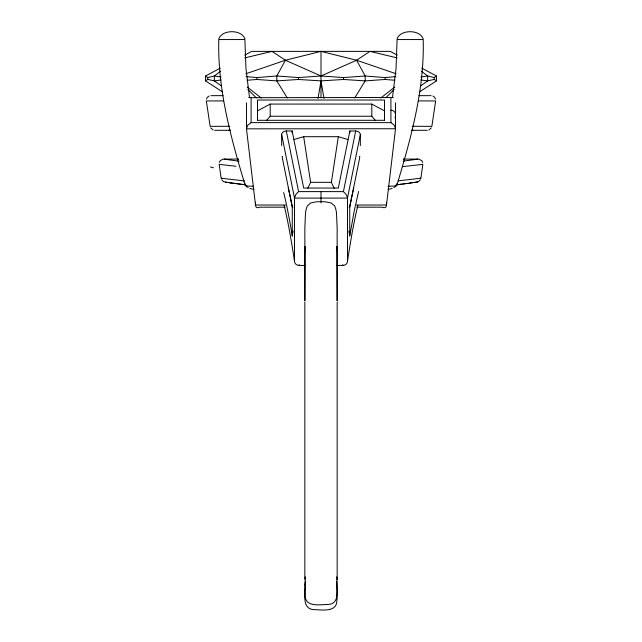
<?xml version="1.0" encoding="UTF-8"?>
<svg xmlns="http://www.w3.org/2000/svg" width="642" height="642" viewBox="0 0 642 642"><rect width="100%" height="100%" fill="white"/><g stroke="black" fill="none" stroke-linecap="round" stroke-linejoin="round"><path stroke-width="0.96" d="M304.838 302.173L304.838 579.269M321 202.816L321 191.613M337.162 302.173L337.162 579.269M305.062 246.737L304.846 300.946L304.854 227.782L305.464 213.449A57.098 44.9 0 0 1 306.082 209.541L307.093 206.531A11.725 9.221 0 0 1 307.526 205.745L310.535 203.097L315.615 201.901A42.557 33.464 0 0 1 320.141 201.7L321.859 201.684A46.047 36.217 0 0 1 325.486 201.821L331.256 203L334.474 205.745A11.725 9.221 0 0 1 334.907 206.531L335.806 209.148A55.019 43.271 0 0 1 336.52 213.449L337.146 227.782L337.154 300.946L336.938 246.737M336.938 246.552L336.737 250.171M304.998 584.397C305.552 592.63 301.299 609.097 313.89 609.627C321.851 609.812 337.034 612.629 336.849 600.447A55.806 55.806 0 0 0 337.002 598.456M337.002 598.456L336.737 581.387M358.589 191.452L354.151 211.435L349.73 235.943L348.919 231.04M395.159 117.903L395.496 114.95A4.622 4.325 0 0 0 390.906 110.159M305.263 581.387L305.151 582.414A55.782 55.782 0 0 0 304.998 584.397M305.263 576.845L304.998 593.537M420.374 178.267L420.871 178.203L422.837 164.352L402.197 166.687M336.761 265.427L342.676 265.427L342.788 264.632M418.496 100.89L435.653 100.963L431.849 126.362L412.212 126.281M334.241 188.427L331.392 182.336L338.318 136.698L347.94 139.507M392.527 97.223L396.05 68.493L397.093 39.555L423.19 39.555C424.571 89.174 411.217 137.364 397.109 184.423M318.031 98.386L321 80.884L343.526 79.48L365.186 80.884L385.152 79.48L394.87 80.258M397.109 38.913C400.151 29.291 420.093 29.315 423.174 38.913M218.826 38.913C221.907 29.315 241.849 29.291 244.891 38.913M360.339 145.614L360.339 134.619A4.638 3.643 0 0 0 355.684 131L349.866 130.992L338.318 188.042L303.682 188.042L292.134 130.992L286.316 130.992A4.638 3.643 0 0 0 281.645 134.619L281.661 145.614M357.867 205.424A202.695 19.774 -85.6 0 0 347.491 261.503L347.491 197.905L346.231 194.582L343.414 191.613L355.684 130.992M360.339 134.619L347.491 198.097L294.509 198.097L281.661 134.619M359.753 157.515L349.73 207.013L349.73 235.943M206.443 99.093L207.406 97.263L209.075 96.043M307.759 188.427L310.608 182.336L303.682 136.698L294.06 139.507M293.081 231.04L292.27 235.943L291.604 231.955A216.819 21.146 85.6 0 0 283.668 192.488M244.987 183.492L244.851 184.27A4.622 4.486 -9.9 0 0 248.229 187.44M219.283 162.482L220.254 160.677L222.983 159.176M396.066 73.742L356.583 60.236L321 51.376L285.417 60.236L276.814 75.989L276.814 80.884L287.303 97.977M354.697 97.977L365.186 80.884L365.186 75.989L356.583 60.236L369.985 51.376L397.189 57.908M420.382 179.712L418.632 181.542L416.658 182.167M431.352 127.862L428.84 130.029M266.382 120.704L270.194 116.25L270.194 104.076L371.806 104.076L384.502 110.833M385.69 97.929L394.164 89.407M396.724 185.073L394.068 186.1L388.073 186.228M380.706 98.049L394.814 87.015M392.134 188.411L388.121 189.478M220.712 71.142L214.324 75.989L207.751 77.57L205.536 75.989L220.318 68.116M420.333 86.132L427.676 80.884L434.249 79.423L436.464 80.884L419.748 91.726M420.887 77L427.676 75.989L434.249 77.57L436.464 75.989L421.682 68.116M343.414 191.613L298.586 191.613L295.978 194.277L294.509 198.025L294.509 261.503A202.695 19.774 85.6 0 0 284.133 205.416M222.252 91.726L205.536 80.884L207.751 79.423L214.324 80.884L221.113 79.985M244.722 55.108L251.72 51.376L390.28 51.376L397.278 55.108M257.498 110.833L270.194 104.076M349.561 207.31L349.12 207.43M356.583 60.236L321 75.989L298.474 77.57L276.814 75.989L256.848 77.57L246.159 76.607M251.046 122.654L247.7 125.222L246.48 128.833L395.52 128.745L394.26 125.166L390.954 122.654L251.094 122.638L251.094 97.688L248.719 97.464M251.094 97.688L393.329 97.48M245.934 73.742L285.417 60.236L321 75.989L343.526 77.57L365.186 75.989L385.152 77.57L395.841 76.607M244.811 57.908L272.015 51.376L285.417 60.236M417.669 181.935L411.803 182.818M403.489 159.152A4.622 4.622 0 0 1 404.267 159.08L418.263 159.08L416.498 159.336M415.526 182.288L416.104 182.2M416.714 159.304L403.224 161.134M414.612 182.416L415.117 182.344M412.621 182.705L413.368 182.601M409.981 183.074L411.715 182.834M408.834 183.235L410.816 182.962M407.766 183.379L408.986 183.211M406.643 183.524L407.935 183.355M405.479 183.684L406.835 183.5M405.704 183.652L399.067 184.503M403.015 184.005L404.267 183.845M401.86 184.15L396.242 184.84L397.687 184.671M420.871 178.203L398.217 180.867M404.107 159.096L403.593 159.144M247.13 80.258L256.848 79.48L276.814 80.884L298.474 79.48L321 80.884L323.969 98.386M253.47 186.236L247.804 186.084L245.276 185.073M223.504 100.89L206.347 100.963L210.151 126.362L229.788 126.281M210.905 95.658L223.079 95.658M418.921 95.658L431.095 95.658M270.194 116.25L371.806 116.25L375.618 120.704M257.498 120.303L384.502 120.303M214.725 130.302L230.446 130.302M411.554 130.302L427.275 130.302M303.682 136.698L338.318 136.698M238.511 159.152A4.622 4.622 0 0 0 237.733 159.08L223.737 159.08L225.39 159.32M310.608 182.336L331.392 182.336M285.497 205.023L255.5 205.023L246.504 129.042L246.504 102.808M356.503 205.023L386.5 205.023L395.496 129.042L395.496 102.744M285.064 207.173L260.114 207.173L257.739 207.767L256.302 207.262L255.604 205.873A198.707 7.519 84.2 0 1 255.476 202.246M356.936 207.173L381.886 207.173L384.261 207.767L385.722 207.238L386.396 205.873A198.948 7.535 -84.2 0 0 386.516 202.591M294.582 261.503A4.895 3.852 0 0 0 299.324 265.451L305.239 265.427M238.407 159.144L237.741 159.088M253.879 189.478L249.866 188.411M244.538 180.948L221.53 178.251M236.015 166.27L219.187 164.352L221.129 178.203L221.931 178.299M244.706 184.719L245.501 184.816M245.525 184.816L231.931 183.058M243.92 184.623L240.132 184.15M239.097 161.182L226.417 159.473M239.402 184.053L238.062 183.885M236.85 183.724L235.67 183.572M420.887 79.985L427.676 80.884L427.676 75.989L421.288 71.142M235.1 183.492L233.993 183.347M232.942 183.203L233.463 183.267M232.26 183.106L230.534 182.866M230.101 182.81L231.305 182.978M229.298 182.689L230.406 182.85M226.698 159.513L225.198 159.296M227.902 182.497L229.571 182.729M228.119 182.521L225.727 182.184L227.316 182.408M221.113 77L214.324 75.989L214.324 80.884L221.667 86.132M221.618 179.72L223.376 181.55L225.856 182.2M292.88 207.43L292.447 207.318M418.993 159.184L421.746 160.677L422.717 162.482M390.906 122.638L390.906 97.688M213.16 130.029L210.648 127.862M432.925 96.043L434.594 97.263L435.557 99.093M247.186 87.015L261.294 98.049M247.836 89.407L256.31 97.929M397.013 183.492L397.149 184.27A4.622 4.486 9.9 0 1 393.771 187.44M244.891 184.423C230.775 137.364 217.437 89.174 218.802 39.555L244.899 39.555L245.95 68.493L249.473 97.223M286.316 130.992L298.586 191.613M282.247 157.515L292.27 207.013L292.27 235.943M299.212 264.632L299.324 265.427M336.737 576.845L336.849 577.848A55.782 54.538 0 0 1 337.002 579.782M305.263 250.171L305.062 246.552M337.002 579.782C336.536 587.895 340.557 604.074 328.11 604.451C320.23 604.547 305.094 607.541 305.151 595.471A55.806 54.562 0 0 1 304.998 593.537M436.464 75.989L436.464 80.884M434.249 77.57L434.249 79.423M385.152 77.57L385.152 79.48M384.502 120.487L384.502 100.024L257.498 100.024L257.498 120.487M371.806 104.076L371.806 116.25M349.866 130.992L349.866 132.806M343.526 77.57L343.526 79.48M321 51.376L321 97.761M298.474 77.57L298.474 79.48M292.134 130.992L292.134 132.806M256.848 77.57L256.848 79.48M207.751 77.57L207.751 79.423M205.536 75.989L205.536 80.884M245.902 185.024A20.857 4.759 -0.2 0 1 245.092 184.262M396.908 184.262A20.857 4.759 0.2 0 1 396.098 185.024M230.101 130.093A4.622 4.622 0 0 1 228.729 130.302M413.271 130.302A4.622 4.622 0 0 1 411.899 130.093M347.418 261.503A4.895 3.852 0 0 1 342.676 265.451M213.457 167.811A95.666 11.965 1.8 0 1 210.488 166.992M288.25 188.13A221.362 21.146 85.7 0 1 292.375 207.173M282.616 156.8A4.638 3.643 0 0 1 282.167 156.247M349.625 207.189A221.362 21.146 -85.7 0 1 353.75 188.138M359.833 156.247A4.638 3.643 0 0 1 359.384 156.8"/></g></svg>
